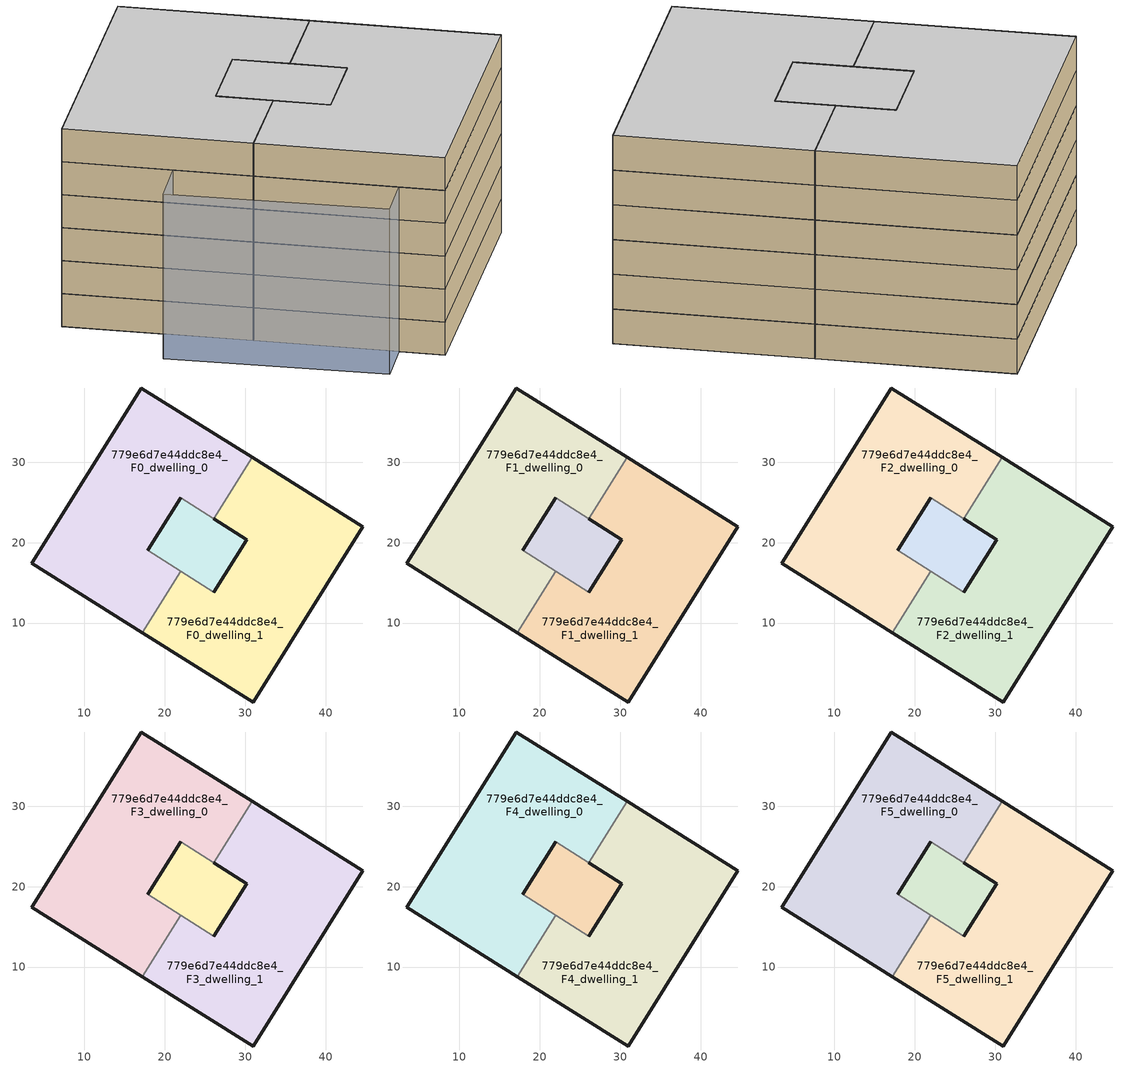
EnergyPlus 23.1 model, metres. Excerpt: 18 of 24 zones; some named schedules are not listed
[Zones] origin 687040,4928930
779e6d7e44ddc8e4_F0_dwelling_0
 floor ground (EU_floor_Construction): 22,16.44 17.87,19.03 21.97,25.57 26.1,22.98 30.88,30.6 17.11,39.23 3.45,17.45 17.22,8.82 z0
 wall outside (EU_wall_Construction): 17.22,8.82 3.45,17.45 17.11,39.23 30.88,30.6 / 21.97,25.57 17.87,19.03 z0:3
 wall adiabatic (EU_wall_Construction): 17.87,19.03 22,16.44 17.22,8.82 z0:3
 wall to 779e6d7e44ddc8e4_F0_dwelling_1 (EU_wall_Construction): 30.88,30.6 26.1,22.98 z0:3
 wall to 779e6d7e44ddc8e4_F0_circulation (EU_wall_Construction): 26.1,22.98 21.97,25.57 z0:3
779e6d7e44ddc8e4_F0_dwelling_1
 floor ground (EU_floor_Construction): 30.98,0.18 44.64,21.97 30.88,30.6 26.1,22.98 30.23,20.39 26.13,13.85 22,16.44 17.22,8.82 z0
 wall outside (EU_wall_Construction): 30.88,30.6 44.64,21.97 30.98,0.18 17.22,8.82 / 26.13,13.85 30.23,20.39 26.1,22.98 z0:3
 wall adiabatic (EU_wall_Construction): 17.22,8.82 22,16.44 26.13,13.85 z0:3
779e6d7e44ddc8e4_F0_circulation
 floor ground (EU_floor_Construction): 26.13,13.85 30.23,20.39 21.97,25.57 17.87,19.03 z0
 wall outside (EU_wall_Construction): 26.1,22.98 30.23,20.39 26.13,13.85 / 17.87,19.03 21.97,25.57 z0:3
 wall adiabatic (EU_wall_Construction): 26.13,13.85 17.87,19.03 z0:3
779e6d7e44ddc8e4_F1_dwelling_0
 floor to 779e6d7e44ddc8e4_F0_dwelling_0 (EU_floor_Construction): 22,16.44 17.87,19.03 21.97,25.57 26.1,22.98 30.88,30.6 17.11,39.23 3.45,17.45 17.22,8.82 z3
 wall outside (EU_wall_Construction): 17.22,8.82 3.45,17.45 17.11,39.23 30.88,30.6 / 21.97,25.57 17.87,19.03 z3:6
 wall adiabatic (EU_wall_Construction): 17.87,19.03 22,16.44 17.22,8.82 z3:6
 wall to 779e6d7e44ddc8e4_F1_dwelling_1 (EU_wall_Construction): 30.88,30.6 26.1,22.98 z3:6
 wall to 779e6d7e44ddc8e4_F1_circulation (EU_wall_Construction): 26.1,22.98 21.97,25.57 z3:6
779e6d7e44ddc8e4_F1_dwelling_1
 floor to 779e6d7e44ddc8e4_F0_dwelling_1 (EU_floor_Construction): 30.98,0.18 44.64,21.97 30.88,30.6 26.1,22.98 30.23,20.39 26.13,13.85 22,16.44 17.22,8.82 z3
 wall outside (EU_wall_Construction): 30.88,30.6 44.64,21.97 30.98,0.18 17.22,8.82 / 26.13,13.85 30.23,20.39 26.1,22.98 z3:6
 wall adiabatic (EU_wall_Construction): 17.22,8.82 22,16.44 26.13,13.85 z3:6
779e6d7e44ddc8e4_F1_circulation
 floor to 779e6d7e44ddc8e4_F0_circulation (EU_floor_Construction): 26.13,13.85 30.23,20.39 21.97,25.57 17.87,19.03 z3
 wall outside (EU_wall_Construction): 26.1,22.98 30.23,20.39 26.13,13.85 / 17.87,19.03 21.97,25.57 z3:6
 wall adiabatic (EU_wall_Construction): 26.13,13.85 17.87,19.03 z3:6
779e6d7e44ddc8e4_F2_dwelling_0
 floor to 779e6d7e44ddc8e4_F1_dwelling_0 (EU_floor_Construction): 22,16.44 17.87,19.03 21.97,25.57 26.1,22.98 30.88,30.6 17.11,39.23 3.45,17.45 17.22,8.82 z6
 wall outside (EU_wall_Construction): 17.22,8.82 3.45,17.45 17.11,39.23 30.88,30.6 / 21.97,25.57 17.87,19.03 z6:9
 wall adiabatic (EU_wall_Construction): 17.87,19.03 22,16.44 17.22,8.82 z6:9
 wall to 779e6d7e44ddc8e4_F2_dwelling_1 (EU_wall_Construction): 30.88,30.6 26.1,22.98 z6:9
 wall to 779e6d7e44ddc8e4_F2_circulation (EU_wall_Construction): 26.1,22.98 21.97,25.57 z6:9
779e6d7e44ddc8e4_F2_dwelling_1
 floor to 779e6d7e44ddc8e4_F1_dwelling_1 (EU_floor_Construction): 30.98,0.18 44.64,21.97 30.88,30.6 26.1,22.98 30.23,20.39 26.13,13.85 22,16.44 17.22,8.82 z6
 wall outside (EU_wall_Construction): 30.88,30.6 44.64,21.97 30.98,0.18 17.22,8.82 / 26.13,13.85 30.23,20.39 26.1,22.98 z6:9
 wall adiabatic (EU_wall_Construction): 17.22,8.82 22,16.44 26.13,13.85 z6:9
779e6d7e44ddc8e4_F2_circulation
 floor to 779e6d7e44ddc8e4_F1_circulation (EU_floor_Construction): 26.13,13.85 30.23,20.39 21.97,25.57 17.87,19.03 z6
 wall outside (EU_wall_Construction): 26.1,22.98 30.23,20.39 26.13,13.85 / 17.87,19.03 21.97,25.57 z6:9
 wall adiabatic (EU_wall_Construction): 26.13,13.85 17.87,19.03 z6:9
779e6d7e44ddc8e4_F3_dwelling_0
 floor to 779e6d7e44ddc8e4_F2_dwelling_0 (EU_floor_Construction): 22,16.44 17.87,19.03 21.97,25.57 26.1,22.98 30.88,30.6 17.11,39.23 3.45,17.45 17.22,8.82 z9
 wall outside (EU_wall_Construction): 17.22,8.82 3.45,17.45 17.11,39.23 30.88,30.6 / 21.97,25.57 17.87,19.03 z9:12
 wall adiabatic (EU_wall_Construction): 17.87,19.03 22,16.44 17.22,8.82 z9:12
 wall to 779e6d7e44ddc8e4_F3_dwelling_1 (EU_wall_Construction): 30.88,30.6 26.1,22.98 z9:12
 wall to 779e6d7e44ddc8e4_F3_circulation (EU_wall_Construction): 26.1,22.98 21.97,25.57 z9:12
779e6d7e44ddc8e4_F3_dwelling_1
 floor to 779e6d7e44ddc8e4_F2_dwelling_1 (EU_floor_Construction): 30.98,0.18 44.64,21.97 30.88,30.6 26.1,22.98 30.23,20.39 26.13,13.85 22,16.44 17.22,8.82 z9
 wall outside (EU_wall_Construction): 30.88,30.6 44.64,21.97 30.98,0.18 17.22,8.82 / 26.13,13.85 30.23,20.39 26.1,22.98 z9:12
 wall adiabatic (EU_wall_Construction): 17.22,8.82 22,16.44 26.13,13.85 z9:12
779e6d7e44ddc8e4_F3_circulation
 floor to 779e6d7e44ddc8e4_F2_circulation (EU_floor_Construction): 26.13,13.85 30.23,20.39 21.97,25.57 17.87,19.03 z9
 wall outside (EU_wall_Construction): 26.1,22.98 30.23,20.39 26.13,13.85 / 17.87,19.03 21.97,25.57 z9:12
 wall adiabatic (EU_wall_Construction): 26.13,13.85 17.87,19.03 z9:12
779e6d7e44ddc8e4_F4_dwelling_0
 floor to 779e6d7e44ddc8e4_F3_dwelling_0 (EU_floor_Construction): 22,16.44 17.87,19.03 21.97,25.57 26.1,22.98 30.88,30.6 17.11,39.23 3.45,17.45 17.22,8.82 z12
 wall outside (EU_wall_Construction): 17.22,8.82 3.45,17.45 17.11,39.23 30.88,30.6 / 21.97,25.57 17.87,19.03 z12:15
 wall adiabatic (EU_wall_Construction): 17.87,19.03 22,16.44 17.22,8.82 z12:15
 wall to 779e6d7e44ddc8e4_F4_dwelling_1 (EU_wall_Construction): 30.88,30.6 26.1,22.98 z12:15
 wall to 779e6d7e44ddc8e4_F4_circulation (EU_wall_Construction): 26.1,22.98 21.97,25.57 z12:15
779e6d7e44ddc8e4_F4_dwelling_1
 floor to 779e6d7e44ddc8e4_F3_dwelling_1 (EU_floor_Construction): 30.98,0.18 44.64,21.97 30.88,30.6 26.1,22.98 30.23,20.39 26.13,13.85 22,16.44 17.22,8.82 z12
 wall outside (EU_wall_Construction): 30.88,30.6 44.64,21.97 30.98,0.18 17.22,8.82 / 26.13,13.85 30.23,20.39 26.1,22.98 z12:15
 wall adiabatic (EU_wall_Construction): 17.22,8.82 22,16.44 26.13,13.85 z12:15
779e6d7e44ddc8e4_F4_circulation
 floor to 779e6d7e44ddc8e4_F3_circulation (EU_floor_Construction): 26.13,13.85 30.23,20.39 21.97,25.57 17.87,19.03 z12
 wall outside (EU_wall_Construction): 26.1,22.98 30.23,20.39 26.13,13.85 / 17.87,19.03 21.97,25.57 z12:15
 wall adiabatic (EU_wall_Construction): 26.13,13.85 17.87,19.03 z12:15
779e6d7e44ddc8e4_F5_dwelling_0
 floor to 779e6d7e44ddc8e4_F4_dwelling_0 (EU_floor_Construction): 22,16.44 17.87,19.03 21.97,25.57 26.1,22.98 30.88,30.6 17.11,39.23 3.45,17.45 17.22,8.82 z15
 wall outside (EU_wall_Construction): 17.22,8.82 3.45,17.45 17.11,39.23 30.88,30.6 / 21.97,25.57 17.87,19.03 z15:18
 wall adiabatic (EU_wall_Construction): 17.87,19.03 22,16.44 17.22,8.82 z15:18
 wall to 779e6d7e44ddc8e4_F5_dwelling_1 (EU_wall_Construction): 30.88,30.6 26.1,22.98 z15:18
 wall to 779e6d7e44ddc8e4_F5_circulation (EU_wall_Construction): 26.1,22.98 21.97,25.57 z15:18
 ceiling to 779e6d7e44ddc8e4_F6_dwelling_0 (EU_floor_Construction): 30.88,30.6 26.1,22.98 21.97,25.57 17.87,19.03 22,16.44 17.22,8.82 3.45,17.45 17.11,39.23 z18
779e6d7e44ddc8e4_F5_dwelling_1
 floor to 779e6d7e44ddc8e4_F4_dwelling_1 (EU_floor_Construction): 30.98,0.18 44.64,21.97 30.88,30.6 26.1,22.98 30.23,20.39 26.13,13.85 22,16.44 17.22,8.82 z15
 wall outside (EU_wall_Construction): 30.88,30.6 44.64,21.97 30.98,0.18 17.22,8.82 / 26.13,13.85 30.23,20.39 26.1,22.98 z15:18
 wall adiabatic (EU_wall_Construction): 17.22,8.82 22,16.44 26.13,13.85 z15:18
 ceiling to 779e6d7e44ddc8e4_F6_dwelling_1 (EU_floor_Construction): 44.64,21.97 30.98,0.18 17.22,8.82 22,16.44 26.13,13.85 30.23,20.39 26.1,22.98 30.88,30.6 z18
779e6d7e44ddc8e4_F5_circulation
 floor to 779e6d7e44ddc8e4_F4_circulation (EU_floor_Construction): 26.13,13.85 30.23,20.39 21.97,25.57 17.87,19.03 z15
 wall outside (EU_wall_Construction): 26.1,22.98 30.23,20.39 26.13,13.85 / 17.87,19.03 21.97,25.57 z15:18
 wall adiabatic (EU_wall_Construction): 26.13,13.85 17.87,19.03 z15:18
 ceiling to 779e6d7e44ddc8e4_F6_circulation (EU_floor_Construction): 30.23,20.39 26.13,13.85 17.87,19.03 21.97,25.57 z18
shading: 16.55,20.95 32.96,11.1 / 32.96,11.1 25.27,-1.71 / 25.27,-1.71 8.86,8.14 / 8.86,8.14 16.55,20.95 z0:15
[Building]
EU S2 Campaign: North Axis=0; Terrain=City; Solar Distribution=FullExterior
[Site:Location]
Bologna: Latitude=44.5; Longitude=11.25; Time Zone=1; Elevation=37
[SizingPeriod:WeatherFileDays]
AnnualSizingPeriod: Begin Month=1; Begin Day of Month=1; End Month=12; End Day of Month=31; Day of Week for Start Day=Monday; Use Weather File Daylight Saving Period=No; Use Weather File Rain and Snow Indicators=No
[MATERIAL]
EU_InternalMass_Material: Roughness=MediumRough; Thickness=0.1; Conductivity=1; Density=1800; Specific Heat=900; Thermal Absorptance=0.9; Solar Absorptance=0.7; Visible Absorptance=0.7
[MATERIAL:NOMASS] Roughness=MediumRough; Thermal Absorptance=0.9; Solar Absorptance=0.7; Visible Absorptance=0.7
Name | Thermal Resistance
EU_wall_NoMass | 0.905828
EU_floor_NoMass | 0.67114
[CONSTRUCTION]
EU_wall_Construction: EU_wall_NoMass
EU_floor_Construction: EU_floor_NoMass
EU_InternalMass_Construction: EU_InternalMass_Material
[ZONE] Type=1; Multiplier=1; Ceiling Height=autocalculate; Floor Area=autocalculate; Part of Total Floor Area=Yes
Name | Volume
779e6d7e44ddc8e4_F0_dwelling_0; 779e6d7e44ddc8e4_F1_dwelling_0; 779e6d7e44ddc8e4_F2_dwelling_0; 779e6d7e44ddc8e4_F3_dwelling_0; 779e6d7e44ddc8e4_F4_dwelling_0; 779e6d7e44ddc8e4_F5_dwelling_0 | 1140.63
779e6d7e44ddc8e4_F0_dwelling_1; 779e6d7e44ddc8e4_F1_dwelling_1; 779e6d7e44ddc8e4_F2_dwelling_1; 779e6d7e44ddc8e4_F3_dwelling_1; 779e6d7e44ddc8e4_F4_dwelling_1; 779e6d7e44ddc8e4_F5_dwelling_1 | 1140.62
779e6d7e44ddc8e4_F0_circulation | 225.599
779e6d7e44ddc8e4_F1_circulation; 779e6d7e44ddc8e4_F2_circulation; 779e6d7e44ddc8e4_F3_circulation; 779e6d7e44ddc8e4_F4_circulation; 779e6d7e44ddc8e4_F5_circulation | 225.598
[INTERNALMASS] Construction=EU_InternalMass_Construction; Surface Area=380.202
Name | Zone or ZoneList
779e6d7e44ddc8e4_F0_dwelling_0_EU_InternalMass | 779e6d7e44ddc8e4_F0_dwelling_0
779e6d7e44ddc8e4_F0_dwelling_1_EU_InternalMass | 779e6d7e44ddc8e4_F0_dwelling_1
779e6d7e44ddc8e4_F1_dwelling_0_EU_InternalMass | 779e6d7e44ddc8e4_F1_dwelling_0
779e6d7e44ddc8e4_F1_dwelling_1_EU_InternalMass | 779e6d7e44ddc8e4_F1_dwelling_1
779e6d7e44ddc8e4_F2_dwelling_0_EU_InternalMass | 779e6d7e44ddc8e4_F2_dwelling_0
779e6d7e44ddc8e4_F2_dwelling_1_EU_InternalMass | 779e6d7e44ddc8e4_F2_dwelling_1
779e6d7e44ddc8e4_F3_dwelling_0_EU_InternalMass | 779e6d7e44ddc8e4_F3_dwelling_0
779e6d7e44ddc8e4_F3_dwelling_1_EU_InternalMass | 779e6d7e44ddc8e4_F3_dwelling_1
779e6d7e44ddc8e4_F4_dwelling_0_EU_InternalMass | 779e6d7e44ddc8e4_F4_dwelling_0
779e6d7e44ddc8e4_F4_dwelling_1_EU_InternalMass | 779e6d7e44ddc8e4_F4_dwelling_1
779e6d7e44ddc8e4_F5_dwelling_0_EU_InternalMass | 779e6d7e44ddc8e4_F5_dwelling_0
779e6d7e44ddc8e4_F5_dwelling_1_EU_InternalMass | 779e6d7e44ddc8e4_F5_dwelling_1
[OTHEREQUIPMENT] Fuel Type=Electricity; Design Level Calculation Method=Watts/Area; Power per Zone Floor Area=1; Fraction Latent=0; Fraction Radiant=0; Fraction Lost=0; Carbon Dioxide Generation Rate=0; EndUse Subcategory=EU_Step8_InternalGains
Name | Zone or ZoneList or Space or SpaceList | Schedule
EU_Step8_InternalGain_779e6d7e44ddc8e4_F0_dwelling_0_f000 | 779e6d7e44ddc8e4_F0_dwelling_0 | EU_Step8_GainSchedule_779e6d7e44ddc8e4_F0_dwelling_0_f000
EU_Step8_InternalGain_779e6d7e44ddc8e4_F0_dwelling_1_f000 | 779e6d7e44ddc8e4_F0_dwelling_1 | EU_Step8_GainSchedule_779e6d7e44ddc8e4_F0_dwelling_1_f000
EU_Step8_InternalGain_779e6d7e44ddc8e4_F1_dwelling_0_f000 | 779e6d7e44ddc8e4_F1_dwelling_0 | EU_Step8_GainSchedule_779e6d7e44ddc8e4_F1_dwelling_0_f000
EU_Step8_InternalGain_779e6d7e44ddc8e4_F1_dwelling_1_f000 | 779e6d7e44ddc8e4_F1_dwelling_1 | EU_Step8_GainSchedule_779e6d7e44ddc8e4_F1_dwelling_1_f000
EU_Step8_InternalGain_779e6d7e44ddc8e4_F2_dwelling_0_f000 | 779e6d7e44ddc8e4_F2_dwelling_0 | EU_Step8_GainSchedule_779e6d7e44ddc8e4_F2_dwelling_0_f000
EU_Step8_InternalGain_779e6d7e44ddc8e4_F2_dwelling_1_f000 | 779e6d7e44ddc8e4_F2_dwelling_1 | EU_Step8_GainSchedule_779e6d7e44ddc8e4_F2_dwelling_1_f000
EU_Step8_InternalGain_779e6d7e44ddc8e4_F3_dwelling_0_f000 | 779e6d7e44ddc8e4_F3_dwelling_0 | EU_Step8_GainSchedule_779e6d7e44ddc8e4_F3_dwelling_0_f000
EU_Step8_InternalGain_779e6d7e44ddc8e4_F3_dwelling_1_f000 | 779e6d7e44ddc8e4_F3_dwelling_1 | EU_Step8_GainSchedule_779e6d7e44ddc8e4_F3_dwelling_1_f000
EU_Step8_InternalGain_779e6d7e44ddc8e4_F4_dwelling_0_f000 | 779e6d7e44ddc8e4_F4_dwelling_0 | EU_Step8_GainSchedule_779e6d7e44ddc8e4_F4_dwelling_0_f000
EU_Step8_InternalGain_779e6d7e44ddc8e4_F4_dwelling_1_f000 | 779e6d7e44ddc8e4_F4_dwelling_1 | EU_Step8_GainSchedule_779e6d7e44ddc8e4_F4_dwelling_1_f000
EU_Step8_InternalGain_779e6d7e44ddc8e4_F5_dwelling_0_f000 | 779e6d7e44ddc8e4_F5_dwelling_0 | EU_Step8_GainSchedule_779e6d7e44ddc8e4_F5_dwelling_0_f000
EU_Step8_InternalGain_779e6d7e44ddc8e4_F5_dwelling_1_f000 | 779e6d7e44ddc8e4_F5_dwelling_1 | EU_Step8_GainSchedule_779e6d7e44ddc8e4_F5_dwelling_1_f000
[ZONEINFILTRATION:DESIGNFLOWRATE] Schedule=EU_AlwaysOn; Design Flow Rate Calculation Method=Flow/Area; Flow Rate per Floor Area=0.0005; Constant Term Coefficient=1; Temperature Term Coefficient=0; Velocity Term Coefficient=0; Velocity Squared Term Coefficient=0
Name | Zone or ZoneList or Space or SpaceList
EU_Circulation_Infiltration_779e6d7e44ddc8e4_F0_circulation | 779e6d7e44ddc8e4_F0_circulation
EU_Circulation_Infiltration_779e6d7e44ddc8e4_F1_circulation | 779e6d7e44ddc8e4_F1_circulation
EU_Circulation_Infiltration_779e6d7e44ddc8e4_F2_circulation | 779e6d7e44ddc8e4_F2_circulation
EU_Circulation_Infiltration_779e6d7e44ddc8e4_F3_circulation | 779e6d7e44ddc8e4_F3_circulation
EU_Circulation_Infiltration_779e6d7e44ddc8e4_F4_circulation | 779e6d7e44ddc8e4_F4_circulation
EU_Circulation_Infiltration_779e6d7e44ddc8e4_F5_circulation | 779e6d7e44ddc8e4_F5_circulation
[ZONEVENTILATION:DESIGNFLOWRATE] Schedule=EU_AlwaysOn; Design Flow Rate Calculation Method=AirChanges/Hour; Air Changes per Hour=0.73129; Ventilation Type=Natural; Fan Pressure Rise=0; Fan Total Efficiency=1; Constant Term Coefficient=1; Temperature Term Coefficient=0; Velocity Term Coefficient=0; Velocity Squared Term Coefficient=0; Minimum Indoor Temperature=-100; Maximum Indoor Temperature=100; Delta Temperature=-100; Minimum Outdoor Temperature=-100; Maximum Outdoor Temperature=100; Maximum Wind Speed=40
Name | Zone or ZoneList or Space or SpaceList
EU_ConstantAir_779e6d7e44ddc8e4_F0_dwelling_0 | 779e6d7e44ddc8e4_F0_dwelling_0
EU_ConstantAir_779e6d7e44ddc8e4_F0_dwelling_1 | 779e6d7e44ddc8e4_F0_dwelling_1
EU_ConstantAir_779e6d7e44ddc8e4_F1_dwelling_0 | 779e6d7e44ddc8e4_F1_dwelling_0
EU_ConstantAir_779e6d7e44ddc8e4_F1_dwelling_1 | 779e6d7e44ddc8e4_F1_dwelling_1
EU_ConstantAir_779e6d7e44ddc8e4_F2_dwelling_0 | 779e6d7e44ddc8e4_F2_dwelling_0
EU_ConstantAir_779e6d7e44ddc8e4_F2_dwelling_1 | 779e6d7e44ddc8e4_F2_dwelling_1
EU_ConstantAir_779e6d7e44ddc8e4_F3_dwelling_0 | 779e6d7e44ddc8e4_F3_dwelling_0
EU_ConstantAir_779e6d7e44ddc8e4_F3_dwelling_1 | 779e6d7e44ddc8e4_F3_dwelling_1
EU_ConstantAir_779e6d7e44ddc8e4_F4_dwelling_0 | 779e6d7e44ddc8e4_F4_dwelling_0
EU_ConstantAir_779e6d7e44ddc8e4_F4_dwelling_1 | 779e6d7e44ddc8e4_F4_dwelling_1
EU_ConstantAir_779e6d7e44ddc8e4_F5_dwelling_0 | 779e6d7e44ddc8e4_F5_dwelling_0
EU_ConstantAir_779e6d7e44ddc8e4_F5_dwelling_1 | 779e6d7e44ddc8e4_F5_dwelling_1
[HVACTEMPLATE:THERMOSTAT] Constant Heating Setpoint=20; Constant Cooling Setpoint=50
EU_HeatOnly_779e6d7e44ddc8e4_F0_dwelling_0; EU_HeatOnly_779e6d7e44ddc8e4_F0_dwelling_1; EU_HeatOnly_779e6d7e44ddc8e4_F1_dwelling_0; EU_HeatOnly_779e6d7e44ddc8e4_F1_dwelling_1; EU_HeatOnly_779e6d7e44ddc8e4_F2_dwelling_0; EU_HeatOnly_779e6d7e44ddc8e4_F2_dwelling_1; EU_HeatOnly_779e6d7e44ddc8e4_F3_dwelling_0; EU_HeatOnly_779e6d7e44ddc8e4_F3_dwelling_1; EU_HeatOnly_779e6d7e44ddc8e4_F4_dwelling_0; EU_HeatOnly_779e6d7e44ddc8e4_F4_dwelling_1; EU_HeatOnly_779e6d7e44ddc8e4_F5_dwelling_0; EU_HeatOnly_779e6d7e44ddc8e4_F5_dwelling_1; EU_HeatOnly_779e6d7e44ddc8e4_F6_dwelling_0; EU_HeatOnly_779e6d7e44ddc8e4_F6_dwelling_1; EU_HeatOnly_779e6d7e44ddc8e4_F7_dwelling_0; EU_HeatOnly_779e6d7e44ddc8e4_F7_dwelling_1
[HVACTEMPLATE:ZONE:IDEALLOADSAIRSYSTEM] System Availability Schedule=EU_AlwaysOn; Maximum Heating Supply Air Temperature=50; Minimum Cooling Supply Air Temperature=13; Maximum Heating Supply Air Humidity Ratio=0.0156; Minimum Cooling Supply Air Humidity Ratio=0.0077; Heating Limit=NoLimit; Cooling Limit=NoLimit; Heating Availability Schedule=EU_AlwaysOn; Cooling Availability Schedule=EU_CoolingOff; Dehumidification Control Type=ConstantSensibleHeatRatio; Cooling Sensible Heat Ratio=0.7; Dehumidification Setpoint=60; Humidification Control Type=None; Humidification Setpoint=30; Outdoor Air Method=None; Outdoor Air Flow Rate per Person=0.00944; Outdoor Air Flow Rate per Zone Floor Area=0; Outdoor Air Flow Rate per Zone=0; Demand Controlled Ventilation Type=None; Outdoor Air Economizer Type=NoEconomizer; Heat Recovery Type=None; Sensible Heat Recovery Effectiveness=0.7; Latent Heat Recovery Effectiveness=0.65
Name | Template Thermostat
779e6d7e44ddc8e4_F0_dwelling_0 | EU_HeatOnly_779e6d7e44ddc8e4_F0_dwelling_0
779e6d7e44ddc8e4_F0_dwelling_1 | EU_HeatOnly_779e6d7e44ddc8e4_F0_dwelling_1
779e6d7e44ddc8e4_F1_dwelling_0 | EU_HeatOnly_779e6d7e44ddc8e4_F1_dwelling_0
779e6d7e44ddc8e4_F1_dwelling_1 | EU_HeatOnly_779e6d7e44ddc8e4_F1_dwelling_1
779e6d7e44ddc8e4_F2_dwelling_0 | EU_HeatOnly_779e6d7e44ddc8e4_F2_dwelling_0
779e6d7e44ddc8e4_F2_dwelling_1 | EU_HeatOnly_779e6d7e44ddc8e4_F2_dwelling_1
779e6d7e44ddc8e4_F3_dwelling_0 | EU_HeatOnly_779e6d7e44ddc8e4_F3_dwelling_0
779e6d7e44ddc8e4_F3_dwelling_1 | EU_HeatOnly_779e6d7e44ddc8e4_F3_dwelling_1
779e6d7e44ddc8e4_F4_dwelling_0 | EU_HeatOnly_779e6d7e44ddc8e4_F4_dwelling_0
